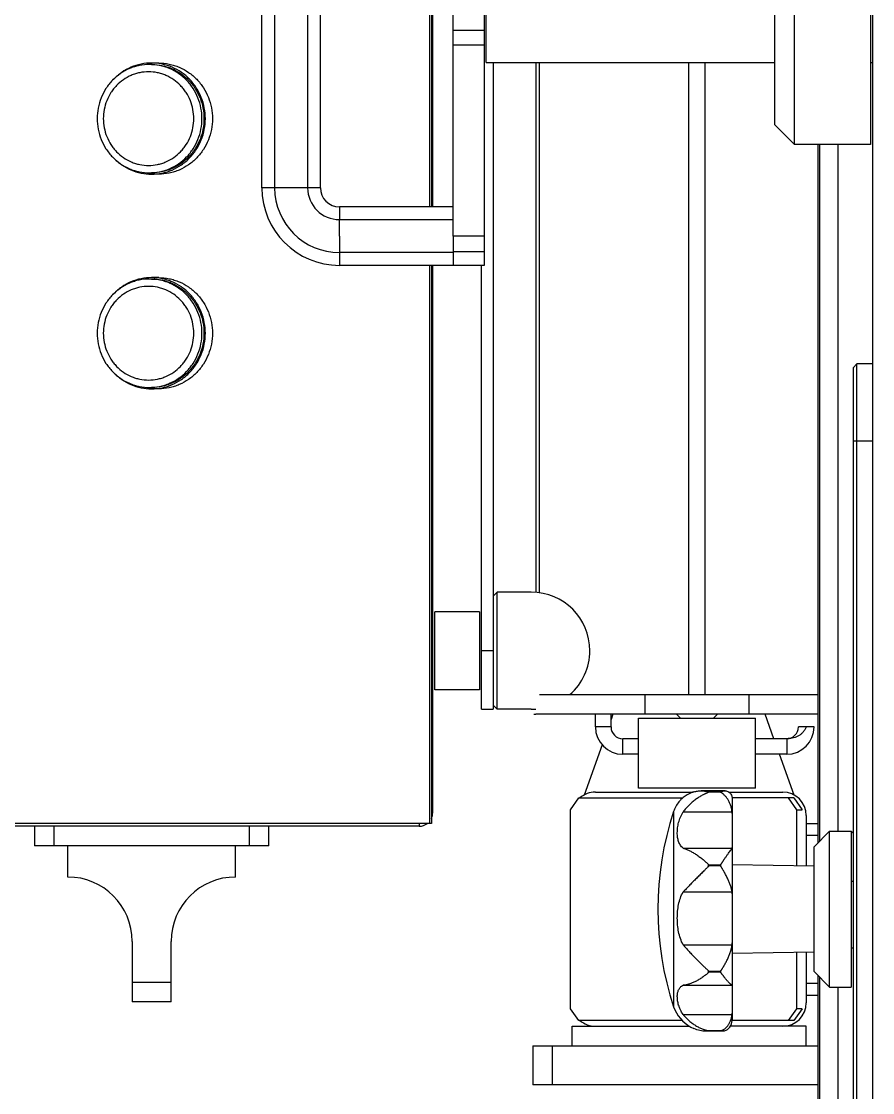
# Model space of a CAD drawing. Header units: millimetres. Extents: x -187347 to 135007, y -6415 to 292048.
# Drawn here: x -39724.9 to -39506.8, y 87843.9 to 88118.5 of the extents above; entities that cross this region are included whole.
import ezdxf

# ---------------------------------------------------------------- set-up
doc = ezdxf.new("R2010")
doc.units = ezdxf.units.MM
doc.header["$LTSCALE"] = 100
doc.layers.add('Layout Cabinplant', color=30, linetype='Continuous')

# ---------------------------------------------------------------- blocks, each defined once
blk = doc.blocks.new('Denester')
at = {"layer": 'Layout Cabinplant', "color": 0, "linetype": 'Continuous'}
for p, q in [((-917.9, -999.03), (-917.9, -2810.53)), ((-1017.37, -2121.53), (-1017.37, -2255.53)), ((-1025.37, -2248.01), (-1025.37, -2129.04)), ((-1031.31, -2240.53), (-1031.31, -2136.53)), ((-1030.92, -2136.53), (-1030.92, -2240.53)), ((-1030.58, -2240.53), (-1030.58, -2136.53)), ((-1074.37, -2235.63), (-1074.37, -2141.43)), ((-1071.1, -2141.43), (-1071.1, -2235.63)), ((-1062.65, -2141.43), (-1062.65, -2235.63)), ((-1059.37, -2235.63), (-1059.37, -2141.43)), ((-937.9, -2224.53), (-937.9, -2152.53)), ((-918.4, -2152.53), (-918.4, -2224.53)), ((-942.9, -2219.53), (-942.9, -2157.53)), ((-1016.87, -2203.53), (-1016.87, -2173.53)), ((-1017.37, -2195.33), (-1025.37, -2195.33)), ((-1025.37, -2198.96), (-1017.37, -2198.96)), ((-1100.78, -2203.66), (-1102.6, -2203.66)), ((-1016.87, -2203.53), (-942.9, -2203.53)), ((-1015.08, -2203.53), (-1015.08, -2369.28)), ((-1004.08, -2339.35), (-1004.08, -2203.53)), ((-1003.21, -2339.45), (-1003.21, -2203.53)), ((-965.02, -2203.53), (-965.02, -2365.53)), ((-960.78, -2365.53), (-960.78, -2203.53)), ((-918.4, -2203.53), (-917.9, -2203.53)), ((-937.9, -2224.53), (-942.9, -2219.53)), ((-918.4, -2224.53), (-937.9, -2224.53)), ((-931.83, -2403.46), (-931.83, -2224.53)), ((-931.49, -2224.53), (-931.49, -2403.12)), ((-926.73, -2400.53), (-926.73, -2224.53)), ((-1100.78, -2232.16), (-1102.6, -2232.16)), ((-1071.1, -2235.63), (-1074.37, -2235.63)), ((-1062.65, -2235.63), (-1071.1, -2235.63)), ((-1059.36, -2235.63), (-1062.65, -2235.63)), ((-1054.47, -2240.52), (-1054.47, -2243.8)), ((-1025.37, -2240.53), (-1054.47, -2240.53)), ((-1054.47, -2248.02), (-1054.47, -2243.8)), ((-1054.47, -2243.8), (-1025.37, -2243.8)), ((-1054.47, -2248.02), (-1054.47, -2255.53)), ((-1025.37, -2248.01), (-1025.37, -2255.53)), ((-1017.37, -2248.01), (-1025.37, -2248.01)), ((-1025.37, -2252.25), (-1054.47, -2252.25)), ((-1025.37, -2252), (-1017.37, -2252)), ((-1017.37, -2255.53), (-1054.47, -2255.53)), ((-1031.31, -2398.53), (-1031.31, -2255.53)), ((-1030.92, -2255.53), (-1030.92, -2398.53)), ((-1030.58, -2395.78), (-1030.58, -2255.53)), ((-1018.08, -2369.28), (-1018.08, -2255.53)), ((-1100.78, -2258.66), (-1102.6, -2258.66)), ((-921.9, -2280.78), (-922.9, -2281.78)), ((-917.9, -2280.78), (-921.9, -2280.78)), ((-921.9, -2560.28), (-921.9, -2280.78)), ((-922.9, -2281.78), (-922.9, -2416.63)), ((-1100.78, -2287.16), (-1102.6, -2287.16)), ((-922.9, -2300.53), (-917.9, -2300.53)), ((-1015.08, -2340.28), (-1014.08, -2339.28)), ((-1005.33, -2339.28), (-1014.08, -2339.28)), ((-1014.08, -2369.28), (-1014.08, -2339.28)), ((-1018.58, -2344.28), (-1030.08, -2344.28)), ((-1030.08, -2364.28), (-1030.08, -2344.28)), ((-1018.58, -2344.28), (-1018.58, -2364.28)), ((-1015.08, -2354.28), (-1018.08, -2354.28)), ((-1018.58, -2364.28), (-1030.08, -2364.28)), ((-1003.21, -2365.53), (-931.83, -2365.53)), ((-976.26, -2365.53), (-976.26, -2370.53)), ((-949.55, -2370.53), (-949.55, -2365.53)), ((-1015.08, -2368.28), (-1014.08, -2369.28)), ((-1018.08, -2369.28), (-1015.08, -2369.28)), ((-1005.33, -2369.28), (-1014.08, -2369.28)), ((-1004.71, -2370.53), (-1004.16, -2370.53)), ((-931.83, -2370.53), (-1004.16, -2370.53)), ((-988.9, -2373.83), (-988.9, -2370.53)), ((-984.9, -2373.83), (-984.9, -2370.53)), ((-984.4, -2370.53), (-984.9, -2371.95)), ((-977.9, -2371.53), (-947.9, -2371.53)), ((-977.9, -2389.53), (-977.9, -2371.53)), ((-968.15, -2370.53), (-967.15, -2371.53)), ((-957.65, -2370.53), (-958.65, -2371.53)), ((-947.9, -2389.53), (-947.9, -2371.53)), ((-943.17, -2376.83), (-945.41, -2370.53)), ((-984.9, -2373.83), (-988.9, -2373.83)), ((-932.9, -2373.83), (-936.9, -2373.83)), ((-977.9, -2376.83), (-981.9, -2376.83)), ((-981.9, -2380.83), (-981.9, -2376.83)), ((-939.9, -2376.83), (-947.9, -2376.83)), ((-939.9, -2376.83), (-939.9, -2380.83)), ((-987.2, -2378.4), (-991.78, -2391.28)), ((-977.9, -2380.83), (-981.9, -2380.83)), ((-939.9, -2380.83), (-947.9, -2380.83)), ((-938.02, -2391.28), (-941.74, -2380.83)), ((-988.9, -2390.53), (-963.89, -2390.53)), ((-947.9, -2389.53), (-977.9, -2389.53)), ((-955.68, -2390.19), (-961.82, -2390.19)), ((-959.9, -2390.48), (-956.9, -2390.48)), ((-959.9, -2390.56), (-959.9, -2390.48)), ((-956.9, -2390.56), (-959.9, -2390.56)), ((-956.9, -2390.48), (-956.9, -2390.56)), ((-954.67, -2390.53), (-940.9, -2390.53)), ((-995.25, -2395.03), (-993.13, -2392.03)), ((-993.13, -2392.03), (-966.56, -2392.03)), ((-938.08, -2392.03), (-953.9, -2392.03)), ((-953.9, -2392.13), (-953.9, -2447.15)), ((-939.5, -2392.03), (-937.38, -2395.03)), ((-938.08, -2392.03), (-935.96, -2395.03)), ((-995.25, -2446.03), (-995.25, -2395.03)), ((-968.9, -2395.53), (-968.9, -2445.53)), ((-966.44, -2395.58), (-953.91, -2395.58)), ((-937.38, -2395.03), (-935.96, -2395.03)), ((-937.38, -2395.03), (-937.38, -2409.45)), ((-934.9, -2396.53), (-934.9, -2409.49)), ((-1034.08, -2399.28), (-1249.83, -2399.28)), ((-1030.92, -2398.53), (-1242.37, -2398.53)), ((-1132.58, -2399.28), (-1132.58, -2404.28)), ((-1127.58, -2404.28), (-1127.58, -2399.28)), ((-1077.58, -2399.28), (-1077.58, -2404.28)), ((-1072.58, -2404.28), (-1072.58, -2399.28)), ((-1034.08, -2398.53), (-1034.08, -2399.28)), ((-934.9, -2398.53), (-931.83, -2398.53)), ((-934.9, -2401.53), (-931.83, -2401.53)), ((-932.9, -2404.53), (-928.9, -2400.53)), ((-928.9, -2400.53), (-923.4, -2400.53)), ((-928.9, -2440.53), (-928.9, -2400.53)), ((-922.9, -2401.03), (-923.4, -2400.53)), ((-923.4, -2400.53), (-923.4, -2413.27)), ((-1072.58, -2404.28), (-1132.58, -2404.28)), ((-1124.08, -2412.28), (-1124.08, -2404.28)), ((-1081.08, -2412.28), (-1081.08, -2404.28)), ((-966.44, -2404.91), (-953.91, -2404.91)), ((-932.9, -2436.53), (-932.9, -2404.53)), ((-959.9, -2409.18), (-956.9, -2409.18)), ((-959.9, -2409.43), (-959.9, -2409.18)), ((-956.9, -2409.43), (-959.9, -2409.43)), ((-956.9, -2409.18), (-956.9, -2409.43)), ((-932.9, -2409.53), (-953.9, -2409.16)), ((-923.4, -2413.27), (-922.9, -2413.45)), ((-923.4, -2413.27), (-923.4, -2440.53)), ((-966.44, -2416.12), (-953.91, -2416.12)), ((-922.9, -2416.63), (-922.9, -2424.43)), ((-922.9, -2424.43), (-922.9, -2559.28)), ((-1107.58, -2428.78), (-1107.58, -2444.28)), ((-1097.58, -2444.28), (-1097.58, -2428.78)), ((-966.44, -2429.65), (-953.91, -2429.65)), ((-932.9, -2431.53), (-953.9, -2431.9)), ((-937.38, -2431.61), (-937.38, -2446.03)), ((-934.9, -2431.56), (-934.9, -2444.53)), ((-922.9, -2430.53), (-923.4, -2430.53)), ((-959.9, -2436.43), (-956.9, -2436.43)), ((-959.9, -2436.66), (-959.9, -2436.43)), ((-956.9, -2436.66), (-959.9, -2436.66)), ((-956.9, -2436.43), (-956.9, -2436.66)), ((-932.9, -2436.53), (-928.9, -2440.53)), ((-931.83, -2659), (-931.83, -2437.6)), ((-1097.58, -2439.28), (-1107.58, -2439.28)), ((-966.44, -2439.98), (-953.91, -2439.98)), ((-934.9, -2439.53), (-931.83, -2439.53)), ((-931.49, -2437.94), (-931.49, -2659.41)), ((-928.9, -2440.53), (-923.4, -2440.53)), ((-926.73, -2664.2), (-926.73, -2440.53)), ((-934.9, -2442.53), (-931.83, -2442.53)), ((-1097.58, -2444.28), (-1107.58, -2444.28)), ((-993.13, -2449.03), (-995.25, -2446.03)), ((-937.38, -2446.03), (-939.5, -2449.03)), ((-935.96, -2446.03), (-938.08, -2449.03)), ((-935.96, -2446.03), (-937.38, -2446.03)), ((-966.44, -2447.52), (-953.91, -2447.52)), ((-953.9, -2447.15), (-953.9, -2449.03)), ((-994.9, -2450.53), (-964.8, -2450.53)), ((-994.9, -2455.53), (-994.9, -2450.53)), ((-966.67, -2449.03), (-993.13, -2449.03)), ((-964.47, -2450.73), (-963.65, -2451.14)), ((-954.43, -2450.73), (-954.78, -2451.14)), ((-934.9, -2450.53), (-954.3, -2450.53)), ((-938.08, -2449.03), (-953.9, -2449.03)), ((-934.9, -2455.53), (-934.9, -2450.53)), ((-956.34, -2451.79), (-960.62, -2451.79)), ((-959.9, -2451.7), (-956.9, -2451.7)), ((-959.9, -2451.74), (-959.9, -2451.7)), ((-956.9, -2451.74), (-959.9, -2451.74)), ((-956.9, -2451.7), (-956.9, -2451.74)), ((-1004.9, -2455.53), (-931.83, -2455.53)), ((-1004.9, -2455.53), (-1004.9, -2465.53)), ((-999.9, -2465.53), (-999.9, -2455.53)), ((-931.83, -2465.53), (-1004.9, -2465.53))]:
    blk.add_line(p, q, dxfattribs=at)
for centre, radius, start, end in [((-1054.47, -2235.63), 19.89, 180, 270), ((-1054.47, -2235.63), 16.61, 180, 270), ((-1054.47, -2235.63), 8.17, 180, 270), ((-1054.47, -2235.63), 4.89, 180, 270), ((-981.9, -2373.83), 7, 180, 270), ((-981.9, -2373.83), 3, 180, 270), ((-939.9, -2373.83), 7, 270, 0), ((-939.9, -2373.83), 3, 270, 0), ((-988.9, -2396.53), 6, 90, 131.3415), ((-940.9, -2396.53), 6, 0, 90), ((-959.53, -2399.02), 10, 143.006, 159.5546), ((-1034.08, -2395.78), 3.5, 334.4732, 0), ((-892.78, -2420.53), 80.12, 161.8194, 198.1806), ((-963.04, -2396), 9.14, 359.9668, 2.627), ((-1034.08, -2395.78), 3.5, 270, 308.0281), ((-1124.08, -2428.78), 16.5, 0, 90), ((-1081.08, -2428.78), 16.5, 90, 180), ((-964.68, -2416.58), 10.78, 359.9637, 2.4192), ((-965.71, -2429.17), 11.81, 357.6891, 0.0398), ((-959.53, -2442.04), 10, 200.4454, 240.3863), ((-940.9, -2444.53), 6, 270, 0), ((-961.08, -2447.15), 7.18, 357.0368, 0.0349), ((-988.9, -2444.53), 6, 228.6634, 270), ((-956.9, -2449.03), 3, 325.4676, 0), ((-958.05, -2448.93), 4.15, 358.62, 0.008)]:
    blk.add_arc(centre, radius, start, end, dxfattribs=at)
for major_axis, start_param, end_param in [((0, 15), 4.712389, 6.283185), ((15, 0), 5.434014, 6.283185), ((0, 15), 3.141593, 3.219376)]:
    blk.add_ellipse((-1005.33, -2354.28), major_axis=major_axis, ratio=1, start_param=start_param, end_param=end_param, dxfattribs=at)
for points, knots in [([(-1103.13, -2204.02), (-1104.01, -2204.02), (-1105.33, -2204.15), (-1107.03, -2204.59), (-1108.69, -2205.21), (-1110.64, -2206.29), (-1112.34, -2207.74), (-1113.52, -2209.08), (-1114.57, -2210.55), (-1115.61, -2212.56), (-1116.38, -2215.19), (-1116.64, -2217.91), (-1116.38, -2220.63), (-1115.61, -2223.25), (-1114.57, -2225.27), (-1113.52, -2226.74), (-1112.34, -2228.08), (-1110.64, -2229.53), (-1108.69, -2230.61), (-1107.03, -2231.23), (-1105.33, -2231.67), (-1104.01, -2231.8), (-1103.13, -2231.8)], [0, 0, 0, 0, 0.061414, 0.092217, 0.123072, 0.184953, 0.247227, 0.27856, 0.309998, 0.373082, 0.436461, 0.5, 0.563539, 0.626918, 0.690002, 0.72144, 0.752773, 0.815047, 0.876928, 0.907783, 0.938586, 1, 1, 1, 1]), ([(-1102.6, -2203.66), (-1103.5, -2203.66), (-1105.32, -2203.85), (-1107.92, -2204.67), (-1110.33, -2206), (-1111.72, -2207.2), (-1112.36, -2207.86)], [0, 0, 0, 0, 0.248486, 0.49764, 0.748024, 1, 1, 1, 1]), ([(-1103.13, -2231.8), (-1102.25, -2231.8), (-1100.93, -2231.67), (-1099.23, -2231.23), (-1097.57, -2230.61), (-1095.62, -2229.53), (-1093.92, -2228.08), (-1092.74, -2226.74), (-1091.69, -2225.27), (-1090.65, -2223.25), (-1089.88, -2220.63), (-1089.62, -2217.91), (-1089.88, -2215.19), (-1090.65, -2212.56), (-1091.69, -2210.55), (-1092.74, -2209.08), (-1093.92, -2207.74), (-1095.62, -2206.29), (-1097.57, -2205.21), (-1099.23, -2204.59), (-1100.93, -2204.15), (-1102.25, -2204.02), (-1103.13, -2204.02)], [0, 0, 0, 0, 0.061414, 0.092217, 0.123072, 0.184953, 0.247227, 0.27856, 0.309998, 0.373082, 0.436461, 0.5, 0.563539, 0.626918, 0.690002, 0.72144, 0.752773, 0.815047, 0.876928, 0.907783, 0.938586, 1, 1, 1, 1]), ([(-1102.6, -2232.16), (-1101.7, -2232.16), (-1100.35, -2232.02), (-1098.6, -2231.57), (-1096.9, -2230.94), (-1094.9, -2229.83), (-1093.15, -2228.34), (-1091.94, -2226.96), (-1090.87, -2225.46), (-1089.8, -2223.39), (-1089.01, -2220.7), (-1088.75, -2217.91), (-1089.01, -2215.12), (-1089.8, -2212.43), (-1090.87, -2210.36), (-1091.94, -2208.86), (-1093.15, -2207.48), (-1094.9, -2205.99), (-1096.9, -2204.88), (-1098.6, -2204.25), (-1100.35, -2203.8), (-1101.7, -2203.66), (-1102.6, -2203.66)], [0, 0, 0, 0, 0.061415, 0.092217, 0.123072, 0.184954, 0.247226, 0.27856, 0.309997, 0.373082, 0.436461, 0.5, 0.563537, 0.626916, 0.69, 0.721437, 0.752771, 0.815044, 0.876926, 0.907781, 0.938585, 1, 1, 1, 1]), ([(-1102.6, -2204.02), (-1101.72, -2204.02), (-1100.4, -2204.15), (-1098.7, -2204.59), (-1097.04, -2205.21), (-1095.09, -2206.29), (-1093.39, -2207.74), (-1092.21, -2209.08), (-1091.16, -2210.55), (-1090.12, -2212.56), (-1089.35, -2215.19), (-1089.1, -2217.91), (-1089.35, -2220.63), (-1090.12, -2223.25), (-1091.16, -2225.27), (-1092.21, -2226.74), (-1093.39, -2228.08), (-1095.09, -2229.53), (-1097.04, -2230.61), (-1098.7, -2231.23), (-1100.4, -2231.67), (-1101.72, -2231.8), (-1102.6, -2231.8)], [0, 0, 0, 0, 0.061415, 0.092218, 0.123072, 0.184954, 0.247226, 0.27856, 0.309997, 0.373082, 0.436461, 0.499999, 0.563537, 0.626916, 0.69, 0.721437, 0.75277, 0.815044, 0.876926, 0.907781, 0.938585, 1, 1, 1, 1]), ([(-1100.78, -2203.66), (-1099.88, -2203.66), (-1098.52, -2203.8), (-1096.78, -2204.25), (-1095.08, -2204.88), (-1093.08, -2205.99), (-1091.33, -2207.48), (-1090.12, -2208.86), (-1089.05, -2210.36), (-1087.98, -2212.43), (-1087.19, -2215.12), (-1086.93, -2217.91), (-1087.19, -2220.7), (-1087.98, -2223.39), (-1089.05, -2225.46), (-1090.12, -2226.96), (-1091.33, -2228.34), (-1093.08, -2229.83), (-1095.08, -2230.94), (-1096.78, -2231.57), (-1098.52, -2232.02), (-1099.88, -2232.16), (-1100.78, -2232.16)], [0, 0, 0, 0, 0.061415, 0.092217, 0.123072, 0.184954, 0.247226, 0.27856, 0.309997, 0.373082, 0.436461, 0.5, 0.563537, 0.626916, 0.69, 0.721437, 0.752771, 0.815044, 0.876926, 0.907781, 0.938585, 1, 1, 1, 1]), ([(-1103.38, -2205.91), (-1104.14, -2205.91), (-1105.28, -2206.03), (-1106.75, -2206.41), (-1108.18, -2206.94), (-1109.87, -2207.87), (-1111.34, -2209.12), (-1112.36, -2210.29), (-1113.26, -2211.55), (-1114.16, -2213.29), (-1114.82, -2215.56), (-1115.05, -2217.91), (-1114.82, -2220.26), (-1114.16, -2222.53), (-1113.26, -2224.27), (-1112.36, -2225.53), (-1111.34, -2226.7), (-1109.87, -2227.95), (-1108.18, -2228.88), (-1106.75, -2229.41), (-1105.28, -2229.79), (-1104.14, -2229.91), (-1103.38, -2229.91)], [0, 0, 0, 0, 0.061413, 0.092219, 0.123074, 0.184953, 0.247227, 0.278559, 0.309997, 0.373082, 0.436461, 0.499999, 0.563536, 0.626915, 0.689999, 0.721436, 0.752769, 0.815043, 0.876924, 0.90778, 0.938587, 1, 1, 1, 1]), ([(-1103.38, -2229.91), (-1102.62, -2229.91), (-1101.48, -2229.79), (-1100.01, -2229.41), (-1098.58, -2228.88), (-1096.89, -2227.95), (-1095.42, -2226.7), (-1094.41, -2225.53), (-1093.5, -2224.27), (-1092.6, -2222.53), (-1091.94, -2220.26), (-1091.72, -2217.91), (-1091.94, -2215.56), (-1092.6, -2213.29), (-1093.5, -2211.55), (-1094.41, -2210.29), (-1095.42, -2209.12), (-1096.89, -2207.87), (-1098.58, -2206.94), (-1100.01, -2206.41), (-1101.48, -2206.03), (-1102.62, -2205.91), (-1103.38, -2205.91)], [0, 0, 0, 0, 0.061413, 0.092219, 0.123074, 0.184953, 0.247227, 0.278559, 0.309997, 0.373082, 0.436461, 0.499999, 0.563536, 0.626915, 0.689999, 0.721436, 0.752769, 0.815043, 0.876924, 0.90778, 0.938587, 1, 1, 1, 1]), ([(-1112.37, -2227.95), (-1111.74, -2228.61), (-1110.34, -2229.81), (-1107.93, -2231.15), (-1105.32, -2231.97), (-1103.51, -2232.16), (-1102.6, -2232.16)], [0, 0, 0, 0, 0.251979, 0.502365, 0.751519, 1, 1, 1, 1]), ([(-1103.13, -2259.02), (-1104.01, -2259.02), (-1105.33, -2259.15), (-1107.03, -2259.59), (-1108.69, -2260.21), (-1110.64, -2261.29), (-1112.34, -2262.74), (-1113.52, -2264.08), (-1114.57, -2265.55), (-1115.61, -2267.56), (-1116.38, -2270.19), (-1116.64, -2272.91), (-1116.38, -2275.63), (-1115.61, -2278.25), (-1114.57, -2280.27), (-1113.52, -2281.74), (-1112.34, -2283.08), (-1110.64, -2284.53), (-1108.69, -2285.61), (-1107.03, -2286.23), (-1105.33, -2286.67), (-1104.01, -2286.8), (-1103.13, -2286.8)], [0, 0, 0, 0, 0.061414, 0.092217, 0.123072, 0.184953, 0.247227, 0.27856, 0.309998, 0.373082, 0.436461, 0.5, 0.563539, 0.626918, 0.690002, 0.72144, 0.752773, 0.815047, 0.876928, 0.907783, 0.938586, 1, 1, 1, 1]), ([(-1102.6, -2258.66), (-1103.5, -2258.66), (-1105.32, -2258.85), (-1107.92, -2259.67), (-1110.33, -2261), (-1111.72, -2262.2), (-1112.36, -2262.86)], [0, 0, 0, 0, 0.248486, 0.49764, 0.748024, 1, 1, 1, 1]), ([(-1103.13, -2286.8), (-1102.25, -2286.8), (-1100.93, -2286.67), (-1099.23, -2286.23), (-1097.57, -2285.61), (-1095.62, -2284.53), (-1093.92, -2283.08), (-1092.74, -2281.74), (-1091.69, -2280.27), (-1090.65, -2278.25), (-1089.88, -2275.63), (-1089.62, -2272.91), (-1089.88, -2270.19), (-1090.65, -2267.56), (-1091.69, -2265.55), (-1092.74, -2264.08), (-1093.92, -2262.74), (-1095.62, -2261.29), (-1097.57, -2260.21), (-1099.23, -2259.59), (-1100.93, -2259.15), (-1102.25, -2259.02), (-1103.13, -2259.02)], [0, 0, 0, 0, 0.061414, 0.092217, 0.123072, 0.184953, 0.247227, 0.27856, 0.309998, 0.373082, 0.436461, 0.5, 0.563539, 0.626918, 0.690002, 0.72144, 0.752773, 0.815047, 0.876928, 0.907783, 0.938586, 1, 1, 1, 1]), ([(-1102.6, -2287.16), (-1101.7, -2287.16), (-1100.35, -2287.02), (-1098.6, -2286.57), (-1096.9, -2285.94), (-1094.9, -2284.83), (-1093.15, -2283.34), (-1091.94, -2281.96), (-1090.87, -2280.46), (-1089.8, -2278.39), (-1089.01, -2275.7), (-1088.75, -2272.91), (-1089.01, -2270.12), (-1089.8, -2267.43), (-1090.87, -2265.36), (-1091.94, -2263.86), (-1093.15, -2262.48), (-1094.9, -2260.99), (-1096.9, -2259.88), (-1098.6, -2259.25), (-1100.35, -2258.8), (-1101.7, -2258.66), (-1102.6, -2258.66)], [0, 0, 0, 0, 0.061415, 0.092217, 0.123072, 0.184954, 0.247226, 0.27856, 0.309997, 0.373082, 0.436461, 0.5, 0.563537, 0.626916, 0.69, 0.721437, 0.752771, 0.815044, 0.876926, 0.907781, 0.938585, 1, 1, 1, 1]), ([(-1102.6, -2259.02), (-1101.72, -2259.02), (-1100.4, -2259.15), (-1098.7, -2259.59), (-1097.04, -2260.21), (-1095.09, -2261.29), (-1093.39, -2262.74), (-1092.21, -2264.08), (-1091.16, -2265.55), (-1090.12, -2267.56), (-1089.35, -2270.19), (-1089.1, -2272.91), (-1089.35, -2275.63), (-1090.12, -2278.25), (-1091.16, -2280.27), (-1092.21, -2281.74), (-1093.39, -2283.08), (-1095.09, -2284.53), (-1097.04, -2285.61), (-1098.7, -2286.23), (-1100.4, -2286.67), (-1101.72, -2286.8), (-1102.6, -2286.8)], [0, 0, 0, 0, 0.061415, 0.092218, 0.123072, 0.184954, 0.247226, 0.27856, 0.309997, 0.373082, 0.436461, 0.499999, 0.563537, 0.626916, 0.69, 0.721437, 0.75277, 0.815044, 0.876926, 0.907781, 0.938585, 1, 1, 1, 1]), ([(-1100.78, -2258.66), (-1099.88, -2258.66), (-1098.52, -2258.8), (-1096.78, -2259.25), (-1095.08, -2259.88), (-1093.08, -2260.99), (-1091.33, -2262.48), (-1090.12, -2263.86), (-1089.05, -2265.36), (-1087.98, -2267.43), (-1087.19, -2270.12), (-1086.93, -2272.91), (-1087.19, -2275.7), (-1087.98, -2278.39), (-1089.05, -2280.46), (-1090.12, -2281.96), (-1091.33, -2283.34), (-1093.08, -2284.83), (-1095.08, -2285.94), (-1096.78, -2286.57), (-1098.52, -2287.02), (-1099.88, -2287.16), (-1100.78, -2287.16)], [0, 0, 0, 0, 0.061415, 0.092217, 0.123072, 0.184954, 0.247226, 0.27856, 0.309997, 0.373082, 0.436461, 0.5, 0.563537, 0.626916, 0.69, 0.721437, 0.752771, 0.815044, 0.876926, 0.907781, 0.938585, 1, 1, 1, 1]), ([(-1103.38, -2260.91), (-1104.14, -2260.91), (-1105.28, -2261.03), (-1106.75, -2261.41), (-1108.18, -2261.94), (-1109.87, -2262.87), (-1111.34, -2264.12), (-1112.36, -2265.29), (-1113.26, -2266.55), (-1114.16, -2268.29), (-1114.82, -2270.56), (-1115.05, -2272.91), (-1114.82, -2275.26), (-1114.16, -2277.53), (-1113.26, -2279.27), (-1112.36, -2280.53), (-1111.34, -2281.7), (-1109.87, -2282.95), (-1108.18, -2283.88), (-1106.75, -2284.41), (-1105.28, -2284.79), (-1104.14, -2284.91), (-1103.38, -2284.91)], [0, 0, 0, 0, 0.061413, 0.092219, 0.123074, 0.184953, 0.247227, 0.278559, 0.309997, 0.373082, 0.436461, 0.499999, 0.563536, 0.626915, 0.689999, 0.721436, 0.752769, 0.815043, 0.876924, 0.90778, 0.938587, 1, 1, 1, 1]), ([(-1103.38, -2284.91), (-1102.62, -2284.91), (-1101.48, -2284.79), (-1100.01, -2284.41), (-1098.58, -2283.88), (-1096.89, -2282.95), (-1095.42, -2281.7), (-1094.41, -2280.53), (-1093.5, -2279.27), (-1092.6, -2277.53), (-1091.94, -2275.26), (-1091.72, -2272.91), (-1091.94, -2270.56), (-1092.6, -2268.29), (-1093.5, -2266.55), (-1094.41, -2265.29), (-1095.42, -2264.12), (-1096.89, -2262.87), (-1098.58, -2261.94), (-1100.01, -2261.41), (-1101.48, -2261.03), (-1102.62, -2260.91), (-1103.38, -2260.91)], [0, 0, 0, 0, 0.061413, 0.092219, 0.123074, 0.184953, 0.247227, 0.278559, 0.309997, 0.373082, 0.436461, 0.499999, 0.563536, 0.626915, 0.689999, 0.721436, 0.752769, 0.815043, 0.876924, 0.90778, 0.938587, 1, 1, 1, 1]), ([(-1112.37, -2282.95), (-1111.74, -2283.61), (-1110.34, -2284.81), (-1107.93, -2286.15), (-1105.32, -2286.97), (-1103.51, -2287.16), (-1102.6, -2287.16)], [0, 0, 0, 0, 0.251979, 0.502365, 0.751519, 1, 1, 1, 1]), ([(-934.9, -2373.83), (-935, -2374.09), (-935.26, -2374.58), (-935.76, -2375.24), (-936.36, -2375.8), (-937.04, -2376.23), (-937.76, -2376.54), (-938.48, -2376.72), (-939.2, -2376.81), (-939.67, -2376.83), (-939.9, -2376.83)], [0, 0, 0, 0, 0.133605, 0.266625, 0.398234, 0.527313, 0.652532, 0.772815, 0.88807, 1, 1, 1, 1]), ([(-963.65, -2390.43), (-964.14, -2390.6), (-965.02, -2390.98), (-966.13, -2391.67), (-966.85, -2392.26), (-967.27, -2392.7), (-967.44, -2392.91), (-967.52, -2393.01)], [0, 0, 0, 0, 0.329, 0.607376, 0.830482, 0.921701, 1, 1, 1, 1]), ([(-959.9, -2390.56), (-959.92, -2390.58), (-959.98, -2390.61), (-960.1, -2390.66), (-960.27, -2390.73), (-960.47, -2390.82), (-960.68, -2390.91), (-960.9, -2391.01), (-961.19, -2391.14), (-961.55, -2391.33), (-961.98, -2391.57), (-962.4, -2391.83), (-962.83, -2392.12), (-963.4, -2392.53), (-964.1, -2393.1), (-964.91, -2393.85), (-965.7, -2394.68), (-966.19, -2395.27), (-966.44, -2395.58)], [0, 0, 0, 0, 0.010007, 0.022081, 0.04806, 0.075082, 0.102829, 0.130985, 0.159481, 0.217421, 0.276538, 0.336809, 0.398231, 0.460797, 0.589314, 0.722271, 0.859351, 1, 1, 1, 1]), ([(-963.65, -2390.43), (-963.35, -2390.35), (-962.75, -2390.23), (-962.13, -2390.19), (-961.82, -2390.19)], [0, 0, 0, 0, 0.500846, 1, 1, 1, 1]), ([(-961.82, -2390.19), (-961.65, -2390.19), (-961.4, -2390.2), (-961.07, -2390.23), (-960.82, -2390.26), (-960.57, -2390.29), (-960.37, -2390.33), (-960.21, -2390.37), (-960.1, -2390.4), (-959.99, -2390.43), (-959.93, -2390.46), (-959.9, -2390.48)], [0, 0, 0, 0, 0.256119, 0.384498, 0.513048, 0.641465, 0.769048, 0.831715, 0.892794, 0.951179, 1, 1, 1, 1]), ([(-956.9, -2390.48), (-956.89, -2390.48), (-956.87, -2390.48), (-956.85, -2390.47), (-956.83, -2390.47)], [0, 0, 0, 0, 0.294728, 1, 1, 1, 1]), ([(-953.91, -2395.58), (-953.93, -2395.27), (-954.02, -2394.67), (-954.27, -2393.82), (-954.6, -2393.05), (-954.93, -2392.47), (-955.21, -2392.05), (-955.43, -2391.77), (-955.66, -2391.51), (-955.89, -2391.27), (-956.09, -2391.09), (-956.25, -2390.95), (-956.37, -2390.86), (-956.49, -2390.77), (-956.59, -2390.71), (-956.68, -2390.66), (-956.74, -2390.62), (-956.81, -2390.58), (-956.87, -2390.56), (-956.9, -2390.56)], [0, 0, 0, 0, 0.152361, 0.297812, 0.435253, 0.564133, 0.625308, 0.684292, 0.741103, 0.795764, 0.848315, 0.873831, 0.898862, 0.923437, 0.947649, 0.959677, 0.971793, 0.98434, 1, 1, 1, 1]), ([(-956.83, -2390.47), (-956.78, -2390.45), (-956.68, -2390.4), (-956.53, -2390.35), (-956.38, -2390.3), (-956.2, -2390.25), (-955.96, -2390.2), (-955.78, -2390.19), (-955.68, -2390.19)], [0, 0, 0, 0, 0.143474, 0.27546, 0.403164, 0.527552, 0.768172, 1, 1, 1, 1]), ([(-955.68, -2390.19), (-955.53, -2390.19), (-955.21, -2390.23), (-954.91, -2390.35), (-954.78, -2390.43)], [0, 0, 0, 0, 0.503263, 1, 1, 1, 1]), ([(-954.78, -2390.43), (-954.61, -2390.56), (-954.34, -2390.83), (-954.07, -2391.28), (-953.93, -2391.72), (-953.9, -2392), (-953.9, -2392.13)], [0, 0, 0, 0, 0.312677, 0.574148, 0.79957, 1, 1, 1, 1]), ([(-966.44, -2404.91), (-966.57, -2404.79), (-966.82, -2404.54), (-967.14, -2404.13), (-967.4, -2403.67), (-967.67, -2403.01), (-967.88, -2402.1), (-967.95, -2400.92), (-967.86, -2399.65), (-967.61, -2398.31), (-967.15, -2396.92), (-966.7, -2396.02), (-966.44, -2395.58)], [0, 0, 0, 0, 0.05344, 0.105484, 0.157189, 0.209502, 0.318471, 0.435818, 0.562668, 0.699187, 0.845135, 1, 1, 1, 1]), ([(-966.44, -2404.91), (-966.18, -2404.97), (-965.66, -2405.13), (-964.87, -2405.47), (-964.06, -2405.9), (-963.38, -2406.32), (-962.82, -2406.7), (-962.39, -2407), (-961.97, -2407.32), (-961.54, -2407.65), (-961.18, -2407.94), (-960.9, -2408.18), (-960.68, -2408.36), (-960.47, -2408.55), (-960.3, -2408.71), (-960.16, -2408.84), (-960.03, -2408.98), (-959.94, -2409.09), (-959.9, -2409.18)], [0, 0, 0, 0, 0.099575, 0.207889, 0.324376, 0.448277, 0.512746, 0.578747, 0.646175, 0.714918, 0.784862, 0.820245, 0.855878, 0.891759, 0.92776, 0.945806, 0.964013, 1, 1, 1, 1]), ([(-956.9, -2409.18), (-956.88, -2409.18), (-956.85, -2409.16), (-956.81, -2409.11), (-956.77, -2409.07), (-956.73, -2409), (-956.68, -2408.93), (-956.61, -2408.83), (-956.55, -2408.74), (-956.47, -2408.61), (-956.37, -2408.46), (-956.25, -2408.27), (-956.13, -2408.09), (-956.01, -2407.92), (-955.86, -2407.68), (-955.66, -2407.4), (-955.44, -2407.08), (-955.22, -2406.77), (-954.95, -2406.39), (-954.64, -2405.97), (-954.35, -2405.58), (-954.16, -2405.31), (-954.05, -2405.15), (-953.96, -2405.02), (-953.92, -2404.94), (-953.91, -2404.91)], [0, 0, 0, 0, 0.01132, 0.022399, 0.033417, 0.044376, 0.066184, 0.087863, 0.109423, 0.130864, 0.173381, 0.215392, 0.256868, 0.297777, 0.338086, 0.416771, 0.492621, 0.565303, 0.634454, 0.760551, 0.866997, 0.911321, 0.948792, 0.978584, 1, 1, 1, 1]), ([(-953.91, -2404.91), (-953.91, -2404.89), (-953.9, -2404.81), (-953.9, -2404.74), (-953.9, -2404.68)], [0, 0, 0, 0, 0.246662, 1, 1, 1, 1]), ([(-959.9, -2409.43), (-959.94, -2409.52), (-960.03, -2409.64), (-960.16, -2409.78), (-960.3, -2409.92), (-960.47, -2410.1), (-960.68, -2410.31), (-960.9, -2410.52), (-961.18, -2410.79), (-961.54, -2411.14), (-961.97, -2411.56), (-962.4, -2411.99), (-962.82, -2412.41), (-963.39, -2412.98), (-964.08, -2413.68), (-964.89, -2414.52), (-965.67, -2415.33), (-966.18, -2415.86), (-966.44, -2416.12)], [0, 0, 0, 0, 0.030982, 0.046768, 0.062493, 0.094089, 0.125874, 0.157751, 0.189722, 0.253868, 0.318194, 0.382585, 0.446923, 0.511087, 0.638358, 0.763233, 0.884335, 1, 1, 1, 1]), ([(-953.91, -2416.12), (-953.93, -2415.85), (-954.03, -2415.3), (-954.28, -2414.47), (-954.56, -2413.76), (-954.8, -2413.19), (-955, -2412.75), (-955.21, -2412.32), (-955.43, -2411.88), (-955.66, -2411.46), (-955.85, -2411.1), (-956.01, -2410.82), (-956.13, -2410.61), (-956.25, -2410.4), (-956.37, -2410.2), (-956.47, -2410.03), (-956.55, -2409.89), (-956.61, -2409.79), (-956.68, -2409.69), (-956.73, -2409.61), (-956.77, -2409.55), (-956.8, -2409.51), (-956.83, -2409.48), (-956.85, -2409.45), (-956.88, -2409.43), (-956.9, -2409.43)], [0, 0, 0, 0, 0.108884, 0.227224, 0.352138, 0.416244, 0.481069, 0.546364, 0.611904, 0.677483, 0.742911, 0.775512, 0.808009, 0.84038, 0.872606, 0.904667, 0.920631, 0.936549, 0.952419, 0.968248, 0.976151, 0.98406, 0.98802, 0.991978, 1, 1, 1, 1]), ([(-966.44, -2429.65), (-966.71, -2429.14), (-967.17, -2428.05), (-967.62, -2426.34), (-967.87, -2424.58), (-967.95, -2422.81), (-967.87, -2421.05), (-967.62, -2419.32), (-967.18, -2417.66), (-966.71, -2416.61), (-966.44, -2416.12)], [0, 0, 0, 0, 0.125448, 0.251847, 0.378788, 0.505626, 0.631676, 0.7563, 0.879063, 1, 1, 1, 1]), ([(-966.44, -2429.65), (-966.19, -2429.94), (-965.68, -2430.52), (-964.89, -2431.39), (-964.08, -2432.26), (-963.39, -2432.98), (-962.83, -2433.55), (-962.4, -2433.98), (-961.97, -2434.39), (-961.54, -2434.8), (-961.18, -2435.14), (-960.9, -2435.41), (-960.68, -2435.61), (-960.47, -2435.8), (-960.3, -2435.97), (-960.16, -2436.1), (-960.03, -2436.23), (-959.94, -2436.34), (-959.9, -2436.43)], [0, 0, 0, 0, 0.120961, 0.245673, 0.372577, 0.500394, 0.564306, 0.62806, 0.691544, 0.754652, 0.817278, 0.848375, 0.879301, 0.91005, 0.940504, 0.955605, 0.970717, 1, 1, 1, 1]), ([(-956.9, -2436.43), (-956.88, -2436.43), (-956.85, -2436.4), (-956.81, -2436.36), (-956.77, -2436.32), (-956.73, -2436.26), (-956.68, -2436.18), (-956.61, -2436.09), (-956.55, -2436), (-956.47, -2435.87), (-956.37, -2435.71), (-956.25, -2435.51), (-956.13, -2435.32), (-956.01, -2435.12), (-955.85, -2434.84), (-955.66, -2434.5), (-955.43, -2434.08), (-955.21, -2433.65), (-955, -2433.21), (-954.8, -2432.77), (-954.55, -2432.18), (-954.28, -2431.44), (-954.03, -2430.54), (-953.93, -2429.94), (-953.91, -2429.65)], [0, 0, 0, 0, 0.007806, 0.015305, 0.022758, 0.030191, 0.045074, 0.060009, 0.075009, 0.090079, 0.120423, 0.151035, 0.181899, 0.213, 0.244319, 0.307537, 0.371399, 0.43574, 0.500382, 0.565132, 0.629775, 0.757739, 0.882034, 1, 1, 1, 1]), ([(-959.9, -2436.66), (-959.94, -2436.74), (-960.03, -2436.84), (-960.16, -2436.97), (-960.3, -2437.09), (-960.47, -2437.23), (-960.68, -2437.4), (-960.9, -2437.56), (-961.18, -2437.77), (-961.54, -2438.02), (-961.97, -2438.31), (-962.39, -2438.57), (-962.82, -2438.82), (-963.38, -2439.12), (-964.06, -2439.44), (-964.87, -2439.74), (-965.66, -2439.93), (-966.18, -2439.98), (-966.44, -2439.98)], [0, 0, 0, 0, 0.035832, 0.054147, 0.072324, 0.108621, 0.144797, 0.180686, 0.216273, 0.286468, 0.355254, 0.422542, 0.488253, 0.552308, 0.675158, 0.790752, 0.898946, 1, 1, 1, 1]), ([(-953.91, -2439.98), (-953.92, -2439.98), (-953.93, -2439.98), (-953.96, -2439.96), (-954, -2439.94), (-954.06, -2439.9), (-954.16, -2439.82), (-954.3, -2439.71), (-954.45, -2439.57), (-954.62, -2439.4), (-954.81, -2439.21), (-955.01, -2439), (-955.22, -2438.76), (-955.44, -2438.51), (-955.67, -2438.23), (-955.86, -2437.99), (-956.01, -2437.79), (-956.13, -2437.64), (-956.25, -2437.48), (-956.37, -2437.31), (-956.47, -2437.17), (-956.55, -2437.06), (-956.61, -2436.98), (-956.68, -2436.89), (-956.73, -2436.82), (-956.77, -2436.76), (-956.81, -2436.72), (-956.85, -2436.68), (-956.88, -2436.66), (-956.9, -2436.66)], [0, 0, 0, 0, 0.004463, 0.011559, 0.021203, 0.033274, 0.064239, 0.103544, 0.150317, 0.203815, 0.263402, 0.32851, 0.398627, 0.473333, 0.552238, 0.634981, 0.677687, 0.721236, 0.765594, 0.810729, 0.856612, 0.879831, 0.903234, 0.926827, 0.950641, 0.962648, 0.97477, 0.987059, 1, 1, 1, 1]), ([(-966.44, -2447.52), (-966.7, -2447.14), (-967.15, -2446.36), (-967.6, -2445.16), (-967.86, -2444.02), (-967.95, -2442.98), (-967.88, -2442.03), (-967.67, -2441.33), (-967.39, -2440.84), (-967.14, -2440.51), (-966.82, -2440.22), (-966.57, -2440.06), (-966.44, -2439.98)], [0, 0, 0, 0, 0.167635, 0.320691, 0.459281, 0.583839, 0.695409, 0.796743, 0.845532, 0.894622, 0.94558, 1, 1, 1, 1]), ([(-953.9, -2440.14), (-953.9, -2440.12), (-953.9, -2440.07), (-953.91, -2440.02), (-953.91, -2439.98)], [0, 0, 0, 0, 0.255439, 1, 1, 1, 1]), ([(-966.44, -2447.52), (-966.2, -2447.81), (-965.7, -2448.36), (-964.91, -2449.12), (-964.1, -2449.78), (-963.4, -2450.26), (-962.83, -2450.6), (-962.4, -2450.83), (-961.98, -2451.03), (-961.55, -2451.21), (-961.19, -2451.34), (-960.9, -2451.44), (-960.68, -2451.5), (-960.47, -2451.56), (-960.27, -2451.61), (-960.1, -2451.65), (-959.98, -2451.68), (-959.92, -2451.69), (-959.9, -2451.7)], [0, 0, 0, 0, 0.14267, 0.280448, 0.413203, 0.541042, 0.603206, 0.664247, 0.724212, 0.783135, 0.84102, 0.869546, 0.897776, 0.925626, 0.952727, 0.978683, 0.990589, 1, 1, 1, 1]), ([(-956.9, -2451.7), (-956.87, -2451.7), (-956.82, -2451.69), (-956.72, -2451.67), (-956.61, -2451.63), (-956.49, -2451.59), (-956.33, -2451.51), (-956.12, -2451.41), (-955.89, -2451.26), (-955.66, -2451.08), (-955.35, -2450.81), (-954.98, -2450.4), (-954.59, -2449.82), (-954.14, -2448.88), (-953.95, -2448.08), (-953.91, -2447.52)], [0, 0, 0, 0, 0.017008, 0.029931, 0.054288, 0.078427, 0.102753, 0.152417, 0.203746, 0.25699, 0.312304, 0.429589, 0.556669, 0.694157, 1, 1, 1, 1]), ([(-960.62, -2451.79), (-961.13, -2451.79), (-962.17, -2451.68), (-963.17, -2451.36), (-963.65, -2451.14)], [0, 0, 0, 0, 0.492345, 1, 1, 1, 1]), ([(-954.78, -2451.14), (-954.89, -2451.25), (-955.12, -2451.44), (-955.51, -2451.64), (-955.92, -2451.77), (-956.2, -2451.79), (-956.34, -2451.79)], [0, 0, 0, 0, 0.263267, 0.513745, 0.757318, 1, 1, 1, 1]), ([(-959.9, -2451.74), (-959.92, -2451.75), (-959.97, -2451.76), (-960.05, -2451.77), (-960.14, -2451.77), (-960.26, -2451.78), (-960.42, -2451.79), (-960.55, -2451.79), (-960.62, -2451.79)], [0, 0, 0, 0, 0.092709, 0.208965, 0.333601, 0.46254, 0.728636, 1, 1, 1, 1]), ([(-956.34, -2451.79), (-956.39, -2451.79), (-956.47, -2451.79), (-956.6, -2451.78), (-956.71, -2451.76), (-956.81, -2451.75), (-956.87, -2451.74), (-956.9, -2451.74)], [0, 0, 0, 0, 0.228258, 0.459871, 0.698994, 0.828056, 1, 1, 1, 1])]:
    blk.add_open_spline(points, degree=3, knots=knots, dxfattribs=at)

msp = doc.modelspace()

# ---------------------------------------------------------------- block references
at = {"layer": 'Layout Cabinplant', "color": 30}
msp.add_blockref('Denester', (-38588.94, 90311.45, 0), dxfattribs=at)

doc.saveas('drawing.dxf')
